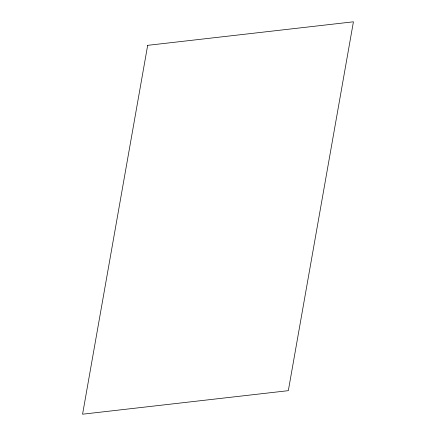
<?xml version="1.0" encoding="UTF-8"?>
<svg xmlns="http://www.w3.org/2000/svg" width="436" height="436" viewBox="0 0 436 436"><rect width="100%" height="100%" fill="white"/><g stroke="black" fill="none" stroke-linecap="round" stroke-linejoin="round"><path stroke-width="0.65" d="M147.673 45.333L82.573 414.2L288.327 390.667L353.427 21.8L147.673 45.333"/></g></svg>
